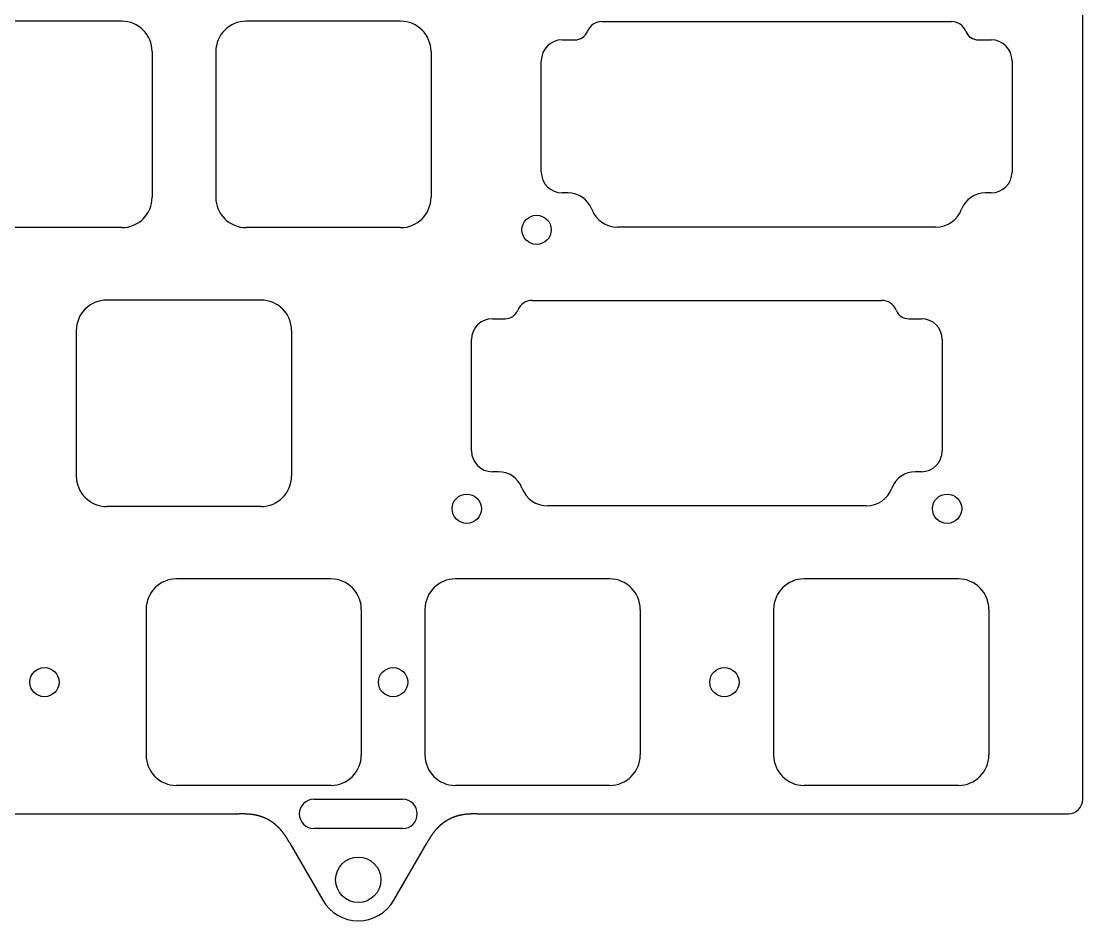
# Model space of a CAD drawing. Header units: millimetres. Extents: x -9 to 276, y -92 to 16.
# Drawn here: x 203.2 to 275.7, y -92.5 to -31 of the extents above; entities that cross this region are included whole.
import ezdxf

# ---------------------------------------------------------------- set-up
doc = ezdxf.new("R2010")
doc.units = ezdxf.units.MM
doc.layers.add('Edge.Cuts', color=53, linetype='CONTINUOUS', true_color=0xc8a339)

msp = doc.modelspace()

# ---------------------------------------------------------------- linework, layer by layer
at = {"layer": 'Edge.Cuts', "linetype": 'CONTINUOUS'}
for p, q in [((275.7, -84.2), (275.7, 8)), ((210.0625, -31.05), (199.5125, -31.05)), ((229.1125, -31.05), (218.5625, -31.05)), ((212.1375, -33.125), (212.1375, -43.075)), ((216.4875, -33.125), (216.4875, -43.075)), ((231.1875, -33.125), (231.1875, -43.075)), ((210.0625, -45.15), (199.5125, -45.15)), ((229.1125, -45.15), (218.5625, -45.15)), ((219.5875, -50.1), (209.0375, -50.1)), ((206.9625, -52.175), (206.9625, -62.125)), ((221.6625, -52.175), (221.6625, -62.125)), ((219.5875, -64.2), (209.0375, -64.2)), ((223.187512, -84.2), (229.249987, -84.2)), ((48.621888, -85.2), (218.078111, -85.2)), ((218.111017, -85.200003), (218.078111, -85.2)), ((218.159048, -85.200038), (218.111017, -85.200003)), ((218.198783, -85.200126), (218.159048, -85.200038)), ((218.23404, -85.200269), (218.198783, -85.200126)), ((218.266374, -85.20047), (218.23404, -85.200269)), ((218.2966, -85.20073), (218.266374, -85.20047)), ((218.32521, -85.201049), (218.2966, -85.20073)), ((218.352526, -85.201427), (218.32521, -85.201049)), ((218.378777, -85.201866), (218.352526, -85.201427)), ((218.404127, -85.202365), (218.378777, -85.201866)), ((218.428705, -85.202926), (218.404127, -85.202365)), ((218.452609, -85.203547), (218.428705, -85.202926)), ((218.475919, -85.20423), (218.452609, -85.203547)), ((218.498699, -85.204974), (218.475919, -85.20423)), ((218.521003, -85.20578), (218.498699, -85.204974)), ((218.542877, -85.206648), (218.521003, -85.20578)), ((218.564358, -85.207578), (218.542877, -85.206648)), ((218.585479, -85.20857), (218.564358, -85.207578)), ((218.60627, -85.209625), (218.585479, -85.20857)), ((218.626755, -85.210742), (218.60627, -85.209625)), ((218.646956, -85.211922), (218.626755, -85.210742)), ((218.666893, -85.213165), (218.646956, -85.211922)), ((218.686583, -85.214471), (218.666893, -85.213165)), ((218.706042, -85.21584), (218.686583, -85.214471)), ((218.725284, -85.217273), (218.706042, -85.21584)), ((218.744321, -85.218769), (218.725284, -85.217273)), ((218.763165, -85.220329), (218.744321, -85.218769)), ((218.781827, -85.221952), (218.763165, -85.220329)), ((218.800315, -85.22364), (218.781827, -85.221952)), ((218.81864, -85.225392), (218.800315, -85.22364)), ((218.83681, -85.227208), (218.81864, -85.225392)), ((218.854831, -85.229088), (218.83681, -85.227208)), ((218.87271, -85.231033), (218.854831, -85.229088)), ((218.890455, -85.233043), (218.87271, -85.231033)), ((218.908071, -85.235118), (218.890455, -85.233043)), ((218.925564, -85.237258), (218.908071, -85.235118)), ((218.94294, -85.239463), (218.925564, -85.237258)), ((218.960202, -85.241733), (218.94294, -85.239463)), ((218.977356, -85.244069), (218.960202, -85.241733)), ((218.994406, -85.246471), (218.977356, -85.244069)), ((219.011357, -85.248938), (218.994406, -85.246471)), ((219.028211, -85.251472), (219.011357, -85.248938)), ((219.044973, -85.254072), (219.028211, -85.251472)), ((219.061646, -85.256738), (219.044973, -85.254072)), ((219.078234, -85.259471), (219.061646, -85.256738)), ((219.094739, -85.26227), (219.078234, -85.259471)), ((219.111164, -85.265137), (219.094739, -85.26227)), ((219.127513, -85.268071), (219.111164, -85.265137)), ((219.143788, -85.271072), (219.127513, -85.268071)), ((219.159992, -85.27414), (219.143788, -85.271072)), ((219.176126, -85.277276), (219.159992, -85.27414)), ((219.192194, -85.28048), (219.176126, -85.277276)), ((219.208197, -85.283753), (219.192194, -85.28048)), ((219.224138, -85.287093), (219.208197, -85.283753)), ((219.240019, -85.290503), (219.224138, -85.287093)), ((219.255841, -85.29398), (219.240019, -85.290503)), ((219.271607, -85.297527), (219.255841, -85.29398)), ((219.287319, -85.301143), (219.271607, -85.297527)), ((219.302977, -85.304829), (219.287319, -85.301143)), ((219.318584, -85.308584), (219.302977, -85.304829)), ((219.334142, -85.312409), (219.318584, -85.308584)), ((219.349652, -85.316304), (219.334142, -85.312409)), ((219.365115, -85.32027), (219.349652, -85.316304)), ((219.380534, -85.324306), (219.365115, -85.32027)), ((219.395908, -85.328413), (219.380534, -85.324306)), ((219.411241, -85.332591), (219.395908, -85.328413)), ((219.426532, -85.33684), (219.411241, -85.332591)), ((219.441784, -85.341161), (219.426532, -85.33684)), ((219.456997, -85.345554), (219.441784, -85.341161)), ((219.472174, -85.350019), (219.456997, -85.345554)), ((219.487314, -85.354557), (219.472174, -85.350019)), ((219.502419, -85.359167), (219.487314, -85.354557)), ((219.51749, -85.36385), (219.502419, -85.359167)), ((219.518144, -85.364055), (219.51749, -85.36385)), ((219.525681, -85.36643), (219.518144, -85.364055)), ((219.53321, -85.368824), (219.525681, -85.36643)), ((219.540731, -85.371236), (219.53321, -85.368824)), ((219.548244, -85.373666), (219.540731, -85.371236)), ((219.555749, -85.376115), (219.548244, -85.373666)), ((219.563246, -85.378583), (219.555749, -85.376115)), ((219.570736, -85.381069), (219.563246, -85.378583)), ((219.578217, -85.383573), (219.570736, -85.381069)), ((219.58569, -85.386095), (219.578217, -85.383573)), ((219.593155, -85.388636), (219.58569, -85.386095)), ((219.600612, -85.391196), (219.593155, -85.388636)), ((219.60806, -85.393773), (219.600612, -85.391196)), ((219.615501, -85.396369), (219.60806, -85.393773)), ((219.622933, -85.398984), (219.615501, -85.396369)), ((219.630358, -85.401617), (219.622933, -85.398984)), ((219.637774, -85.404268), (219.630358, -85.401617)), ((219.645182, -85.406937), (219.637774, -85.404268)), ((219.652581, -85.409624), (219.645182, -85.406937)), ((219.659972, -85.41233), (219.652581, -85.409624)), ((219.667355, -85.415054), (219.659972, -85.41233)), ((219.67473, -85.417797), (219.667355, -85.415054)), ((219.682096, -85.420557), (219.67473, -85.417797)), ((219.689454, -85.423336), (219.682096, -85.420557)), ((219.696803, -85.426133), (219.689454, -85.423336)), ((219.704144, -85.428948), (219.696803, -85.426133)), ((219.711477, -85.431781), (219.704144, -85.428948)), ((219.718801, -85.434633), (219.711477, -85.431781)), ((219.726116, -85.437503), (219.718801, -85.434633)), ((219.733423, -85.44039), (219.726116, -85.437503)), ((219.740722, -85.443296), (219.733423, -85.44039)), ((219.748012, -85.44622), (219.740722, -85.443296)), ((219.755293, -85.449162), (219.748012, -85.44622)), ((219.762565, -85.452123), (219.755293, -85.449162)), ((219.769829, -85.455101), (219.762565, -85.452123)), ((219.777085, -85.458097), (219.769829, -85.455101)), ((219.784331, -85.461111), (219.777085, -85.458097)), ((219.791569, -85.464144), (219.784331, -85.461111)), ((219.798798, -85.467194), (219.791569, -85.464144)), ((219.806018, -85.470263), (219.798798, -85.467194)), ((219.81323, -85.473349), (219.806018, -85.470263)), ((219.820433, -85.476453), (219.81323, -85.473349)), ((219.827626, -85.479576), (219.820433, -85.476453)), ((219.834812, -85.482716), (219.827626, -85.479576)), ((219.841988, -85.485874), (219.834812, -85.482716)), ((219.849155, -85.48905), (219.841988, -85.485874)), ((219.856313, -85.492244), (219.849155, -85.48905)), ((219.863462, -85.495456), (219.856313, -85.492244)), ((219.870602, -85.498686), (219.863462, -85.495456)), ((219.877734, -85.501934), (219.870602, -85.498686)), ((219.884856, -85.5052), (219.877734, -85.501934)), ((219.891969, -85.508483), (219.884856, -85.5052)), ((219.899073, -85.511784), (219.891969, -85.508483)), ((219.906168, -85.515103), (219.899073, -85.511784)), ((219.913254, -85.51844), (219.906168, -85.515103)), ((219.920331, -85.521795), (219.913254, -85.51844)), ((219.927398, -85.525167), (219.920331, -85.521795)), ((219.934456, -85.528558), (219.927398, -85.525167)), ((219.941505, -85.531966), (219.934456, -85.528558)), ((219.948545, -85.535391), (219.941505, -85.531966)), ((219.955575, -85.538835), (219.948545, -85.535391)), ((219.962597, -85.542296), (219.955575, -85.538835)), ((219.969608, -85.545775), (219.962597, -85.542296)), ((219.976611, -85.549271), (219.969608, -85.545775)), ((219.983604, -85.552786), (219.976611, -85.549271)), ((232.465453, -85.547005), (232.458451, -85.550509)), ((232.472465, -85.543519), (232.465453, -85.547005)), ((232.479486, -85.54005), (232.472465, -85.543519)), ((232.486517, -85.536599), (232.479486, -85.54005)), ((232.493557, -85.533166), (232.486517, -85.536599)), ((232.500607, -85.529751), (232.493557, -85.533166)), ((232.507666, -85.526353), (232.500607, -85.529751)), ((232.514734, -85.522973), (232.507666, -85.526353)), ((232.521811, -85.51961), (232.514734, -85.522973)), ((232.528898, -85.516265), (232.521811, -85.51961)), ((232.535995, -85.512938), (232.528898, -85.516265)), ((232.5431, -85.509629), (232.535995, -85.512938)), ((232.550214, -85.506338), (232.5431, -85.509629)), ((232.557338, -85.503064), (232.550214, -85.506338)), ((232.564471, -85.499808), (232.557338, -85.503064)), ((232.571613, -85.49657), (232.564471, -85.499808)), ((232.578765, -85.49335), (232.571613, -85.49657)), ((232.585925, -85.490148), (232.578765, -85.49335)), ((232.593094, -85.486963), (232.585925, -85.490148)), ((232.600273, -85.483796), (232.593094, -85.486963)), ((232.60746, -85.480648), (232.600273, -85.483796)), ((232.614657, -85.477517), (232.60746, -85.480648)), ((232.621862, -85.474404), (232.614657, -85.477517)), ((232.629077, -85.471309), (232.621862, -85.474404)), ((232.6363, -85.468231), (232.629077, -85.471309)), ((232.643532, -85.465172), (232.6363, -85.468231)), ((232.650773, -85.462131), (232.643532, -85.465172)), ((232.658023, -85.459108), (232.650773, -85.462131)), ((232.665282, -85.456103), (232.658023, -85.459108)), ((232.67255, -85.453115), (232.665282, -85.456103)), ((232.679826, -85.450146), (232.67255, -85.453115)), ((232.687111, -85.447195), (232.679826, -85.450146)), ((232.694405, -85.444262), (232.687111, -85.447195)), ((232.701708, -85.441347), (232.694405, -85.444262)), ((232.709019, -85.43845), (232.701708, -85.441347)), ((232.716339, -85.435571), (232.709019, -85.43845)), ((232.723668, -85.43271), (232.716339, -85.435571)), ((232.731005, -85.429867), (232.723668, -85.43271)), ((232.73835, -85.427042), (232.731005, -85.429867)), ((232.745705, -85.424236), (232.73835, -85.427042)), ((232.753068, -85.421448), (232.745705, -85.424236)), ((232.760439, -85.418677), (232.753068, -85.421448)), ((232.767819, -85.415925), (232.760439, -85.418677)), ((232.775207, -85.413192), (232.767819, -85.415925)), ((232.782604, -85.410476), (232.775207, -85.413192)), ((232.796086, -85.405581), (232.782604, -85.410476)), ((232.809551, -85.400763), (232.796086, -85.405581)), ((232.823, -85.396021), (232.809551, -85.400763)), ((232.836433, -85.391354), (232.823, -85.396021)), ((232.84985, -85.386762), (232.836433, -85.391354)), ((232.863251, -85.382244), (232.84985, -85.386762)), ((232.876635, -85.377799), (232.863251, -85.382244)), ((232.890002, -85.373427), (232.876635, -85.377799)), ((232.903354, -85.369127), (232.890002, -85.373427)), ((232.916688, -85.364899), (232.903354, -85.369127)), ((232.930006, -85.360742), (232.916688, -85.364899)), ((232.943308, -85.356656), (232.930006, -85.360742)), ((232.956593, -85.352639), (232.943308, -85.356656)), ((232.969861, -85.348692), (232.956593, -85.352639)), ((232.983112, -85.344813), (232.969861, -85.348692)), ((232.996346, -85.341002), (232.983112, -85.344813)), ((233.009564, -85.337259), (232.996346, -85.341002)), ((233.022764, -85.333583), (233.009564, -85.337259)), ((233.035948, -85.329973), (233.022764, -85.333583)), ((233.049114, -85.326428), (233.035948, -85.329973)), ((233.062263, -85.322949), (233.049114, -85.326428)), ((233.075396, -85.319534), (233.062263, -85.322949)), ((233.088511, -85.316182), (233.075396, -85.319534)), ((233.101608, -85.312894), (233.088511, -85.316182)), ((233.114689, -85.309669), (233.101608, -85.312894)), ((233.127752, -85.306506), (233.114689, -85.309669)), ((233.140797, -85.303404), (233.127752, -85.306506)), ((233.153825, -85.300363), (233.140797, -85.303404)), ((233.166836, -85.297382), (233.153825, -85.300363)), ((233.179829, -85.294461), (233.166836, -85.297382)), ((233.192804, -85.291598), (233.179829, -85.294461)), ((233.205762, -85.288795), (233.192804, -85.291598)), ((233.218702, -85.286049), (233.205762, -85.288795)), ((233.231624, -85.28336), (233.218702, -85.286049)), ((233.244528, -85.280728), (233.231624, -85.28336)), ((233.257415, -85.278151), (233.244528, -85.280728)), ((233.270283, -85.27563), (233.257415, -85.278151)), ((233.283133, -85.273164), (233.270283, -85.27563)), ((233.295966, -85.270753), (233.283133, -85.273164)), ((233.30878, -85.268394), (233.295966, -85.270753)), ((233.321576, -85.266089), (233.30878, -85.268394)), ((233.334354, -85.263836), (233.321576, -85.266089)), ((233.347114, -85.261635), (233.334354, -85.263836)), ((233.359855, -85.259485), (233.347114, -85.261635)), ((233.372578, -85.257386), (233.359855, -85.259485)), ((233.385283, -85.255337), (233.372578, -85.257386)), ((233.397969, -85.253337), (233.385283, -85.255337)), ((233.410637, -85.251386), (233.397969, -85.253337)), ((233.423286, -85.249483), (233.410637, -85.251386)), ((233.435916, -85.247627), (233.423286, -85.249483)), ((233.448528, -85.245819), (233.435916, -85.247627)), ((233.461121, -85.244057), (233.448528, -85.245819)), ((233.473695, -85.242341), (233.461121, -85.244057)), ((233.48625, -85.240669), (233.473695, -85.242341)), ((233.498786, -85.239043), (233.48625, -85.240669)), ((233.511304, -85.23746), (233.498786, -85.239043)), ((233.523802, -85.235921), (233.511304, -85.23746)), ((233.536282, -85.234424), (233.523802, -85.235921)), ((233.548742, -85.23297), (233.536282, -85.234424)), ((233.561183, -85.231557), (233.548742, -85.23297)), ((233.573605, -85.230185), (233.561183, -85.231557)), ((233.586008, -85.228854), (233.573605, -85.230185)), ((233.598392, -85.227562), (233.586008, -85.228854)), ((233.610756, -85.22631), (233.598392, -85.227562)), ((233.6231, -85.225095), (233.610756, -85.22631)), ((233.635426, -85.223919), (233.6231, -85.225095)), ((233.647731, -85.22278), (233.635426, -85.223919)), ((233.660017, -85.221678), (233.647731, -85.22278)), ((233.672284, -85.220612), (233.660017, -85.221678)), ((233.684531, -85.219582), (233.672284, -85.220612)), ((233.696758, -85.218586), (233.684531, -85.219582)), ((233.708965, -85.217625), (233.696758, -85.218586)), ((233.721152, -85.216698), (233.708965, -85.217625)), ((233.73332, -85.215804), (233.721152, -85.216698)), ((233.745468, -85.214942), (233.73332, -85.215804)), ((233.757595, -85.214112), (233.745468, -85.214942)), ((233.769703, -85.213313), (233.757595, -85.214112)), ((233.78179, -85.212545), (233.769703, -85.213313)), ((233.793858, -85.211808), (233.78179, -85.212545)), ((233.805905, -85.211099), (233.793858, -85.211808)), ((233.817932, -85.21042), (233.805905, -85.211099)), ((233.829939, -85.209769), (233.817932, -85.21042)), ((233.841925, -85.209146), (233.829939, -85.209769)), ((233.853891, -85.208549), (233.841925, -85.209146)), ((233.865836, -85.20798), (233.853891, -85.208549)), ((233.877761, -85.207436), (233.865836, -85.20798)), ((233.889665, -85.206917), (233.877761, -85.207436)), ((233.901549, -85.206423), (233.889665, -85.206917)), ((233.913412, -85.205953), (233.901549, -85.206423)), ((233.925254, -85.205507), (233.913412, -85.205953)), ((233.937076, -85.205084), (233.925254, -85.205507)), ((233.948876, -85.204683), (233.937076, -85.205084)), ((233.960656, -85.204303), (233.948876, -85.204683)), ((233.972415, -85.203945), (233.960656, -85.204303)), ((233.99587, -85.203289), (233.972415, -85.203945)), ((234.01924, -85.20271), (233.99587, -85.203289)), ((234.042526, -85.202203), (234.01924, -85.20271)), ((234.065726, -85.201764), (234.042526, -85.202203)), ((234.088841, -85.201387), (234.065726, -85.201764)), ((234.11187, -85.201069), (234.088841, -85.201387)), ((234.134812, -85.200803), (234.11187, -85.201069)), ((234.157667, -85.200585), (234.134812, -85.200803)), ((234.180436, -85.200411), (234.157667, -85.200585)), ((234.203116, -85.200275), (234.180436, -85.200411)), ((234.225708, -85.200173), (234.203116, -85.200275)), ((234.248212, -85.2001), (234.225708, -85.200173)), ((234.270627, -85.200051), (234.248212, -85.2001)), ((234.315188, -85.200006), (234.270627, -85.200051)), ((234.359388, -85.2), (234.315188, -85.200006)), ((234.359388, -85.2), (274.7, -85.2)), ((219.990588, -85.556317), (219.983604, -85.552786)), ((219.997562, -85.559867), (219.990588, -85.556317)), ((220.004527, -85.563434), (219.997562, -85.559867)), ((220.011482, -85.567019), (220.004527, -85.563434)), ((220.018428, -85.570621), (220.011482, -85.567019)), ((220.025364, -85.574241), (220.018428, -85.570621)), ((220.032291, -85.577879), (220.025364, -85.574241)), ((220.039208, -85.581534), (220.032291, -85.577879)), ((220.046116, -85.585206), (220.039208, -85.581534)), ((220.053014, -85.588897), (220.046116, -85.585206)), ((220.059902, -85.592604), (220.053014, -85.588897)), ((220.066781, -85.596329), (220.059902, -85.592604)), ((220.07365, -85.600072), (220.066781, -85.596329)), ((220.080509, -85.603832), (220.07365, -85.600072)), ((220.087359, -85.60761), (220.080509, -85.603832)), ((220.094198, -85.611405), (220.087359, -85.60761)), ((220.101028, -85.615218), (220.094198, -85.611405)), ((220.107848, -85.619048), (220.101028, -85.615218)), ((220.114659, -85.622895), (220.107848, -85.619048)), ((220.121459, -85.62676), (220.114659, -85.622895)), ((220.12825, -85.630642), (220.121459, -85.62676)), ((220.13503, -85.634542), (220.12825, -85.630642)), ((220.141801, -85.638459), (220.13503, -85.634542)), ((220.148562, -85.642393), (220.141801, -85.638459)), ((220.155313, -85.646344), (220.148562, -85.642393)), ((220.162053, -85.650313), (220.155313, -85.646344)), ((220.168784, -85.654299), (220.162053, -85.650313)), ((220.175505, -85.658303), (220.168784, -85.654299)), ((220.182215, -85.662324), (220.175505, -85.658303)), ((220.188916, -85.666362), (220.182215, -85.662324)), ((220.195606, -85.670417), (220.188916, -85.666362)), ((220.202287, -85.67449), (220.195606, -85.670417)), ((220.208957, -85.678579), (220.202287, -85.67449)), ((220.215616, -85.682686), (220.208957, -85.678579)), ((220.222266, -85.68681), (220.215616, -85.682686)), ((220.228905, -85.690952), (220.222266, -85.68681)), ((220.235534, -85.69511), (220.228905, -85.690952)), ((220.242153, -85.699286), (220.235534, -85.69511)), ((220.248762, -85.703479), (220.242153, -85.699286)), ((220.25536, -85.707688), (220.248762, -85.703479)), ((220.261948, -85.711915), (220.25536, -85.707688)), ((220.268525, -85.71616), (220.261948, -85.711915)), ((220.275092, -85.720421), (220.268525, -85.71616)), ((220.281648, -85.724699), (220.275092, -85.720421)), ((220.288194, -85.728994), (220.281648, -85.724699)), ((220.29473, -85.733307), (220.288194, -85.728994)), ((220.301255, -85.737636), (220.29473, -85.733307)), ((220.307769, -85.741982), (220.301255, -85.737636)), ((220.314273, -85.746346), (220.307769, -85.741982)), ((220.320767, -85.750726), (220.314273, -85.746346)), ((220.327249, -85.755123), (220.320767, -85.750726)), ((220.333722, -85.759538), (220.327249, -85.755123)), ((220.340183, -85.763969), (220.333722, -85.759538)), ((220.346634, -85.768417), (220.340183, -85.763969)), ((220.353074, -85.772882), (220.346634, -85.768417)), ((220.359503, -85.777364), (220.353074, -85.772882)), ((220.365922, -85.781863), (220.359503, -85.777364)), ((220.372329, -85.786379), (220.365922, -85.781863)), ((220.378726, -85.790911), (220.372329, -85.786379)), ((220.385113, -85.795461), (220.378726, -85.790911)), ((220.391488, -85.800027), (220.385113, -85.795461)), ((220.397852, -85.80461), (220.391488, -85.800027)), ((220.404206, -85.80921), (220.397852, -85.80461)), ((220.410548, -85.813826), (220.404206, -85.80921)), ((220.41688, -85.81846), (220.410548, -85.813826)), ((220.423201, -85.82311), (220.41688, -85.81846)), ((220.42951, -85.827777), (220.423201, -85.82311)), ((220.435809, -85.83246), (220.42951, -85.827777)), ((220.442097, -85.837161), (220.435809, -85.83246)), ((220.448373, -85.841878), (220.442097, -85.837161)), ((220.454639, -85.846611), (220.448373, -85.841878)), ((220.460893, -85.851362), (220.454639, -85.846611)), ((220.467136, -85.856129), (220.460893, -85.851362)), ((220.473368, -85.860913), (220.467136, -85.856129)), ((220.479589, -85.865713), (220.473368, -85.860913)), ((220.485799, -85.87053), (220.479589, -85.865713)), ((220.491997, -85.875363), (220.485799, -85.87053)), ((220.498184, -85.880213), (220.491997, -85.875363)), ((220.50436, -85.88508), (220.498184, -85.880213)), ((220.510525, -85.889963), (220.50436, -85.88508)), ((220.516678, -85.894863), (220.510525, -85.889963)), ((220.52282, -85.899779), (220.516678, -85.894863)), ((220.52895, -85.904712), (220.52282, -85.899779)), ((220.535069, -85.909662), (220.52895, -85.904712)), ((220.541177, -85.914627), (220.535069, -85.909662)), ((220.547273, -85.91961), (220.541177, -85.914627)), ((220.553358, -85.924608), (220.547273, -85.91961)), ((220.559431, -85.929623), (220.553358, -85.924608)), ((220.565493, -85.934655), (220.559431, -85.929623)), ((220.571543, -85.939703), (220.565493, -85.934655)), ((220.582523, -85.948931), (220.571543, -85.939703)), ((220.593428, -85.958183), (220.582523, -85.948931)), ((220.60426, -85.96746), (220.593428, -85.958183)), ((220.615018, -85.97676), (220.60426, -85.96746)), ((220.625703, -85.986083), (220.615018, -85.97676)), ((220.636316, -85.995429), (220.625703, -85.986083)), ((220.646858, -86.004797), (220.636316, -85.995429)), ((220.657328, -86.014188), (220.646858, -86.004797)), ((220.667727, -86.023601), (220.657328, -86.014188)), ((220.678056, -86.033035), (220.667727, -86.023601)), ((220.688315, -86.04249), (220.678056, -86.033035)), ((220.698505, -86.051967), (220.688315, -86.04249)), ((220.708625, -86.061463), (220.698505, -86.051967)), ((220.718678, -86.07098), (220.708625, -86.061463)), ((220.728663, -86.080516), (220.718678, -86.07098)), ((220.73858, -86.090072), (220.728663, -86.080516)), ((220.74843, -86.099647), (220.73858, -86.090072)), ((220.758214, -86.109241), (220.74843, -86.099647)), ((220.767933, -86.118853), (220.758214, -86.109241)), ((220.777586, -86.128484), (220.767933, -86.118853)), ((220.787174, -86.138131), (220.777586, -86.128484)), ((220.796697, -86.147797), (220.787174, -86.138131)), ((220.806157, -86.157479), (220.796697, -86.147797)), ((220.815553, -86.167178), (220.806157, -86.157479)), ((220.824887, -86.176893), (220.815553, -86.167178)), ((220.834158, -86.186624), (220.824887, -86.176893)), ((220.843367, -86.196371), (220.834158, -86.186624)), ((220.852514, -86.206133), (220.843367, -86.196371)), ((220.861601, -86.21591), (220.852514, -86.206133)), ((220.870628, -86.225702), (220.861601, -86.21591)), ((220.879594, -86.235508), (220.870628, -86.225702)), ((220.888501, -86.245328), (220.879594, -86.235508)), ((220.897349, -86.255161), (220.888501, -86.245328)), ((220.906139, -86.265007), (220.897349, -86.255161)), ((220.914871, -86.274867), (220.906139, -86.265007)), ((220.923545, -86.284739), (220.914871, -86.274867)), ((229.249987, -86.2), (223.187512, -86.2)), ((231.532861, -86.263194), (231.522025, -86.275418)), ((231.543724, -86.251059), (231.532861, -86.263194)), ((231.554617, -86.239011), (231.543724, -86.251059)), ((231.56554, -86.227047), (231.554617, -86.239011)), ((231.576495, -86.215167), (231.56554, -86.227047)), ((231.587482, -86.203368), (231.576495, -86.215167)), ((231.598503, -86.19165), (231.587482, -86.203368)), ((231.609559, -86.180011), (231.598503, -86.19165)), ((231.620651, -86.16845), (231.609559, -86.180011)), ((231.631779, -86.156966), (231.620651, -86.16845)), ((231.642945, -86.145557), (231.631779, -86.156966)), ((231.654149, -86.134222), (231.642945, -86.145557)), ((231.665393, -86.122961), (231.654149, -86.134222)), ((231.676678, -86.111772), (231.665393, -86.122961)), ((231.688004, -86.100653), (231.676678, -86.111772)), ((231.699372, -86.089605), (231.688004, -86.100653)), ((231.710783, -86.078627), (231.699372, -86.089605)), ((231.722238, -86.067716), (231.710783, -86.078627)), ((231.733738, -86.056873), (231.722238, -86.067716)), ((231.745283, -86.046097), (231.733738, -86.056873)), ((231.756874, -86.035386), (231.745283, -86.046097)), ((231.757376, -86.034924), (231.756874, -86.035386)), ((231.763202, -86.029584), (231.757376, -86.034924)), ((231.769039, -86.024261), (231.763202, -86.029584)), ((231.774889, -86.018953), (231.769039, -86.024261)), ((231.78075, -86.013662), (231.774889, -86.018953)), ((231.786624, -86.008387), (231.78075, -86.013662)), ((231.792509, -86.003128), (231.786624, -86.008387)), ((231.798407, -85.997885), (231.792509, -86.003128)), ((231.804316, -85.992658), (231.798407, -85.997885)), ((231.810237, -85.987447), (231.804316, -85.992658)), ((231.81617, -85.982253), (231.810237, -85.987447)), ((231.822115, -85.977075), (231.81617, -85.982253)), ((231.828072, -85.971913), (231.822115, -85.977075)), ((231.834041, -85.966767), (231.828072, -85.971913)), ((231.840021, -85.961638), (231.834041, -85.966767)), ((231.846013, -85.956524), (231.840021, -85.961638)), ((231.852017, -85.951427), (231.846013, -85.956524)), ((231.858033, -85.946347), (231.852017, -85.951427)), ((231.86406, -85.941282), (231.858033, -85.946347)), ((231.870099, -85.936234), (231.86406, -85.941282)), ((231.87615, -85.931202), (231.870099, -85.936234)), ((231.882212, -85.926187), (231.87615, -85.931202)), ((231.888286, -85.921188), (231.882212, -85.926187)), ((231.894371, -85.916205), (231.888286, -85.921188)), ((231.900468, -85.911239), (231.894371, -85.916205)), ((231.906577, -85.906289), (231.900468, -85.911239)), ((231.912697, -85.901355), (231.906577, -85.906289)), ((231.918828, -85.896438), (231.912697, -85.901355)), ((231.924971, -85.891538), (231.918828, -85.896438)), ((231.931126, -85.886653), (231.924971, -85.891538)), ((231.937291, -85.881786), (231.931126, -85.886653)), ((231.943469, -85.876935), (231.937291, -85.881786)), ((231.949657, -85.8721), (231.943469, -85.876935)), ((231.955857, -85.867282), (231.949657, -85.8721)), ((231.962068, -85.86248), (231.955857, -85.867282)), ((231.968291, -85.857695), (231.962068, -85.86248)), ((231.974525, -85.852926), (231.968291, -85.857695)), ((231.98077, -85.848174), (231.974525, -85.852926)), ((231.987026, -85.843439), (231.98077, -85.848174)), ((231.993294, -85.83872), (231.987026, -85.843439)), ((231.999572, -85.834018), (231.993294, -85.83872)), ((232.005862, -85.829332), (231.999572, -85.834018)), ((232.012163, -85.824664), (232.005862, -85.829332)), ((232.018475, -85.820011), (232.012163, -85.824664)), ((232.024799, -85.815376), (232.018475, -85.820011)), ((232.031133, -85.810757), (232.024799, -85.815376)), ((232.037478, -85.806155), (232.031133, -85.810757)), ((232.043834, -85.801569), (232.037478, -85.806155)), ((232.050202, -85.797), (232.043834, -85.801569)), ((232.05658, -85.792448), (232.050202, -85.797)), ((232.062969, -85.787913), (232.05658, -85.792448)), ((232.069369, -85.783395), (232.062969, -85.787913)), ((232.07578, -85.778893), (232.069369, -85.783395)), ((232.082202, -85.774408), (232.07578, -85.778893)), ((232.088635, -85.76994), (232.082202, -85.774408)), ((232.095079, -85.765489), (232.088635, -85.76994)), ((232.101533, -85.761055), (232.095079, -85.765489)), ((232.107998, -85.756637), (232.101533, -85.761055)), ((232.114474, -85.752236), (232.107998, -85.756637)), ((232.120961, -85.747853), (232.114474, -85.752236)), ((232.127458, -85.743486), (232.120961, -85.747853)), ((232.133966, -85.739136), (232.127458, -85.743486)), ((232.140485, -85.734803), (232.133966, -85.739136)), ((232.147014, -85.730487), (232.140485, -85.734803)), ((232.153554, -85.726188), (232.147014, -85.730487)), ((232.160105, -85.721905), (232.153554, -85.726188)), ((232.166666, -85.71764), (232.160105, -85.721905)), ((232.173237, -85.713392), (232.166666, -85.71764)), ((232.17982, -85.709161), (232.173237, -85.713392)), ((232.186412, -85.704947), (232.17982, -85.709161)), ((232.193015, -85.70075), (232.186412, -85.704947)), ((232.199629, -85.69657), (232.193015, -85.70075)), ((232.206253, -85.692407), (232.199629, -85.69657)), ((232.212887, -85.688261), (232.206253, -85.692407)), ((232.219532, -85.684132), (232.212887, -85.688261)), ((232.226187, -85.680021), (232.219532, -85.684132)), ((232.232853, -85.675926), (232.226187, -85.680021)), ((232.239529, -85.671849), (232.232853, -85.675926)), ((232.246215, -85.667789), (232.239529, -85.671849)), ((232.252911, -85.663746), (232.246215, -85.667789)), ((232.259617, -85.65972), (232.252911, -85.663746)), ((232.266334, -85.655711), (232.259617, -85.65972)), ((232.273061, -85.65172), (232.266334, -85.655711)), ((232.279798, -85.647745), (232.273061, -85.65172)), ((232.286546, -85.643788), (232.279798, -85.647745)), ((232.293303, -85.639849), (232.286546, -85.643788)), ((232.30007, -85.635926), (232.293303, -85.639849)), ((232.306848, -85.632021), (232.30007, -85.635926)), ((232.313635, -85.628133), (232.306848, -85.632021)), ((232.320433, -85.624263), (232.313635, -85.628133)), ((232.32724, -85.62041), (232.320433, -85.624263)), ((232.334058, -85.616574), (232.32724, -85.62041)), ((232.340885, -85.612755), (232.334058, -85.616574)), ((232.347723, -85.608954), (232.340885, -85.612755)), ((232.35457, -85.60517), (232.347723, -85.608954)), ((232.361427, -85.601404), (232.35457, -85.60517)), ((232.368294, -85.597655), (232.361427, -85.601404)), ((232.375171, -85.593923), (232.368294, -85.597655)), ((232.382058, -85.590209), (232.375171, -85.593923)), ((232.388954, -85.586512), (232.382058, -85.590209)), ((232.39586, -85.582833), (232.388954, -85.586512)), ((232.402776, -85.579172), (232.39586, -85.582833)), ((232.409702, -85.575527), (232.402776, -85.579172)), ((232.416637, -85.571901), (232.409702, -85.575527)), ((232.423582, -85.568291), (232.416637, -85.571901)), ((232.430537, -85.5647), (232.423582, -85.568291)), ((232.437501, -85.561126), (232.430537, -85.5647)), ((232.444475, -85.557569), (232.437501, -85.561126)), ((232.451458, -85.55403), (232.444475, -85.557569)), ((232.458451, -85.550509), (232.451458, -85.55403)), ((220.932162, -86.294623), (220.923545, -86.284739)), ((220.940723, -86.304518), (220.932162, -86.294623)), ((220.949228, -86.314426), (220.940723, -86.304518)), ((220.957677, -86.324344), (220.949228, -86.314426)), ((220.966072, -86.334273), (220.957677, -86.324344)), ((220.974412, -86.344213), (220.966072, -86.334273)), ((220.982698, -86.354163), (220.974412, -86.344213)), ((220.99093, -86.364122), (220.982698, -86.354163)), ((220.99911, -86.374091), (220.99093, -86.364122)), ((221.007237, -86.384069), (220.99911, -86.374091)), ((221.015312, -86.394055), (221.007237, -86.384069)), ((221.023335, -86.40405), (221.015312, -86.394055)), ((221.031308, -86.414053), (221.023335, -86.40405)), ((221.03923, -86.424063), (221.031308, -86.414053)), ((221.047102, -86.434081), (221.03923, -86.424063)), ((221.054924, -86.444106), (221.047102, -86.434081)), ((221.062698, -86.454137), (221.054924, -86.444106)), ((221.070423, -86.464175), (221.062698, -86.454137)), ((221.0781, -86.474219), (221.070423, -86.464175)), ((221.085729, -86.484268), (221.0781, -86.474219)), ((221.093311, -86.494322), (221.085729, -86.484268)), ((221.100847, -86.504381), (221.093311, -86.494322)), ((221.108337, -86.514445), (221.100847, -86.504381)), ((221.115781, -86.524513), (221.108337, -86.514445)), ((221.12318, -86.534585), (221.115781, -86.524513)), ((221.130534, -86.54466), (221.12318, -86.534585)), ((221.137845, -86.554739), (221.130534, -86.54466)), ((221.145112, -86.56482), (221.137845, -86.554739)), ((221.152335, -86.574904), (221.145112, -86.56482)), ((221.159517, -86.58499), (221.152335, -86.574904)), ((221.166656, -86.595077), (221.159517, -86.58499)), ((221.173753, -86.605166), (221.166656, -86.595077)), ((221.180809, -86.615256), (221.173753, -86.605166)), ((221.187825, -86.625347), (221.180809, -86.615256)), ((221.194801, -86.635439), (221.187825, -86.625347)), ((221.201737, -86.64553), (221.194801, -86.635439)), ((221.208634, -86.655621), (221.201737, -86.64553)), ((221.215492, -86.665711), (221.208634, -86.655621)), ((221.222312, -86.6758), (221.215492, -86.665711)), ((221.229095, -86.685888), (221.222312, -86.6758)), ((221.23584, -86.695974), (221.229095, -86.685888)), ((221.242549, -86.706058), (221.23584, -86.695974)), ((221.249222, -86.71614), (221.242549, -86.706058)), ((221.255859, -86.726219), (221.249222, -86.71614)), ((221.26246, -86.736295), (221.255859, -86.726219)), ((221.269028, -86.746368), (221.26246, -86.736295)), ((221.27556, -86.756436), (221.269028, -86.746368)), ((221.28206, -86.766501), (221.27556, -86.756436)), ((221.288526, -86.776561), (221.28206, -86.766501)), ((221.294959, -86.786616), (221.288526, -86.776561)), ((221.301361, -86.796667), (221.294959, -86.786616)), ((221.30773, -86.806711), (221.301361, -86.796667)), ((221.314068, -86.81675), (221.30773, -86.806711)), ((221.320376, -86.826783), (221.314068, -86.81675)), ((221.326654, -86.836809), (221.320376, -86.826783)), ((221.332901, -86.846828), (221.326654, -86.836809)), ((221.33912, -86.85684), (221.332901, -86.846828)), ((221.34531, -86.866844), (221.33912, -86.85684)), ((221.357605, -86.886828), (221.34531, -86.866844)), ((221.369792, -86.906778), (221.357605, -86.886828)), ((221.381873, -86.926691), (221.369792, -86.906778)), ((221.393854, -86.946563), (221.381873, -86.926691)), ((221.405737, -86.966393), (221.393854, -86.946563)), ((221.417528, -86.986177), (221.405737, -86.966393)), ((221.429229, -87.005913), (221.417528, -86.986177)), ((231.019741, -86.986536), (231.00516, -87.011153)), ((231.033727, -86.963068), (231.019741, -86.986536)), ((231.047233, -86.940554), (231.033727, -86.963068)), ((231.060341, -86.918849), (231.047233, -86.940554)), ((231.073115, -86.897844), (231.060341, -86.918849)), ((231.085605, -86.877453), (231.073115, -86.897844)), ((231.097851, -86.857608), (231.085605, -86.877453)), ((231.109886, -86.838252), (231.097851, -86.857608)), ((231.121736, -86.819339), (231.109886, -86.838252)), ((231.133424, -86.800829), (231.121736, -86.819339)), ((231.14497, -86.782691), (231.133424, -86.800829)), ((231.15639, -86.764895), (231.14497, -86.782691)), ((231.167699, -86.747417), (231.15639, -86.764895)), ((231.178909, -86.730235), (231.167699, -86.747417)), ((231.190032, -86.71333), (231.178909, -86.730235)), ((231.201077, -86.696686), (231.190032, -86.71333)), ((231.212053, -86.680287), (231.201077, -86.696686)), ((231.222968, -86.664119), (231.212053, -86.680287)), ((231.233829, -86.648172), (231.222968, -86.664119)), ((231.244644, -86.632433), (231.233829, -86.648172)), ((231.255417, -86.616894), (231.244644, -86.632433)), ((231.266154, -86.601544), (231.255417, -86.616894)), ((231.27686, -86.586376), (231.266154, -86.601544)), ((231.287539, -86.571382), (231.27686, -86.586376)), ((231.298197, -86.556555), (231.287539, -86.571382)), ((231.308836, -86.541888), (231.298197, -86.556555)), ((231.31946, -86.527377), (231.308836, -86.541888)), ((231.330073, -86.513014), (231.31946, -86.527377)), ((231.340678, -86.498795), (231.330073, -86.513014)), ((231.351278, -86.484715), (231.340678, -86.498795)), ((231.361875, -86.47077), (231.351278, -86.484715)), ((231.372473, -86.456956), (231.361875, -86.47077)), ((231.383073, -86.443268), (231.372473, -86.456956)), ((231.393678, -86.429703), (231.383073, -86.443268)), ((231.40429, -86.416257), (231.393678, -86.429703)), ((231.414911, -86.402928), (231.40429, -86.416257)), ((231.425544, -86.389711), (231.414911, -86.402928)), ((231.436189, -86.376605), (231.425544, -86.389711)), ((231.44685, -86.363606), (231.436189, -86.376605)), ((231.457527, -86.350712), (231.44685, -86.363606)), ((231.468222, -86.33792), (231.457527, -86.350712)), ((231.478937, -86.325228), (231.468222, -86.33792)), ((231.489674, -86.312634), (231.478937, -86.325228)), ((231.500433, -86.300136), (231.489674, -86.312634)), ((231.511216, -86.287731), (231.500433, -86.300136)), ((231.522025, -86.275418), (231.511216, -86.287731)), ((221.440845, -87.025598), (221.429229, -87.005913)), ((221.45238, -87.045228), (221.440845, -87.025598)), ((221.463838, -87.064802), (221.45238, -87.045228)), ((221.475222, -87.084317), (221.463838, -87.064802)), ((221.486537, -87.103769), (221.475222, -87.084317)), ((221.497787, -87.123156), (221.486537, -87.103769)), ((221.520106, -87.161725), (221.497787, -87.123156)), ((221.542212, -87.2), (221.520106, -87.161725)), ((221.542212, -87.2), (223.793879, -91.1)), ((228.643621, -91.1), (230.895287, -87.2)), ((230.911737, -87.171513), (230.895287, -87.2)), ((230.935784, -87.129933), (230.911737, -87.171513)), ((230.955728, -87.095565), (230.935784, -87.129933)), ((230.973481, -87.065102), (230.955728, -87.095565)), ((230.989822, -87.0372), (230.973481, -87.065102)), ((231.00516, -87.011153), (230.989822, -87.0372))]:
    msp.add_line(p, q, dxfattribs=at)
at = {"layer": 'Edge.Cuts', "linetype": 'Continuous'}
for p, q in [((242.86593, -31.0724), (266.72117, -31.0724)), ((240.14311, -32.32456), (241.00872, -32.32456)), ((268.57838, -32.32456), (269.44399, -32.32456)), ((238.71811, -41.35044), (238.71811, -33.74956)), ((270.86899, -33.74956), (270.86899, -41.35044)), ((240.54715, -42.77544), (240.14311, -42.77544)), ((269.44399, -42.77544), (269.03995, -42.77544)), ((265.66905, -45.11191), (243.91805, -45.11191)), ((238.10343, -50.1224), (261.95867, -50.1224)), ((235.38061, -51.37456), (236.24622, -51.37456)), ((263.81588, -51.37456), (264.68149, -51.37456)), ((233.95561, -60.40044), (233.95561, -52.79956)), ((266.10649, -52.79956), (266.10649, -60.40044)), ((235.78465, -61.82544), (235.38061, -61.82544)), ((264.68149, -61.82544), (264.27745, -61.82544)), ((260.90655, -64.16191), (239.15555, -64.16191)), ((224.35, -69.15), (213.799999, -69.15)), ((243.4, -69.15), (232.849999, -69.15)), ((267.2125, -69.15), (256.662499, -69.15)), ((211.725, -71.225), (211.725, -81.175001)), ((226.425, -71.225), (226.425, -81.175)), ((230.775, -71.225), (230.775, -81.175001)), ((245.475, -71.225), (245.475, -81.175)), ((254.5875, -71.225), (254.5875, -81.175001)), ((269.2875, -71.225), (269.2875, -81.175)), ((224.35, -83.25), (213.8, -83.25)), ((243.4, -83.25), (232.85, -83.25)), ((267.2125, -83.25), (256.6625, -83.25))]:
    msp.add_line(p, q, dxfattribs=at)
at = {"layer": 'Edge.Cuts'}
for centre, radius in [((238.39375, -45.3), 1), ((233.63125, -64.35), 1), ((266.43125, -64.35), 1), ((204.7875, -76.2), 1), ((228.6, -76.2), 1), ((251.221875, -76.2), 1), ((226.21875, -89.7), 1.55)]:
    msp.add_circle(centre, radius, dxfattribs=at)
for centre, radius, start, end in [((210.0625, -33.125), 2.075, 0, 90), ((218.5625, -33.125), 2.075, 90, 180), ((229.1125, -33.125), 2.075, 0, 90), ((242.86595, -32.1474), 1.075006, 90.00106597, 157.97610066), ((266.72115, -32.1474), 1.075, 22.02389934, 89.99893403), ((241.00872, -31.39615), 0.928411, 270, 337.97729805), ((268.57835, -31.3961), 0.92846, 202.02625676, 270.00185132), ((240.14311, -33.74956), 1.425, 90, 180), ((269.44399, -33.74956), 1.425, 0, 90), ((240.14311, -41.35044), 1.425, 180, 270), ((269.44395, -41.3504), 1.42504, 270.00160826, 359.99839174), ((210.0625, -43.075), 2.075, -90, 0), ((218.5625, -43.075), 2.075, -180, -90), ((229.1125, -43.075), 2.075, -90, 0), ((240.54716, -44.50037), 1.72493, 20.54597615, 90.00033216), ((269.03995, -44.5004), 1.724938, 90, 159.45340178), ((243.91806, -43.23696), 1.87495, 200.54592343, 269.99969441), ((265.66905, -43.237), 1.874943, 270, 339.45493501), ((209.0375, -52.175), 2.075, 90, 180), ((219.5875, -52.175), 2.075, 0, 90), ((238.10345, -51.1974), 1.075006, 90.00106597, 157.97610066), ((261.95865, -51.1974), 1.075, 22.02389934, 89.99893403), ((235.38061, -52.79956), 1.425, 90, 180), ((236.24622, -50.44615), 0.928411, 270, 337.97729805), ((263.81585, -50.4461), 0.92846, 202.02625676, 270.00185132), ((264.68149, -52.79956), 1.425, 0, 90), ((235.38061, -60.40044), 1.425, 180, 270), ((264.68145, -60.4004), 1.42504, 270.00160826, 359.99839174), ((209.0375, -62.125), 2.075, -180, -90), ((219.5875, -62.125), 2.075, -90, 0), ((235.78466, -63.55037), 1.72493, 20.54597615, 90.00033216), ((264.27745, -63.5504), 1.724938, 90, 159.45340178), ((239.15556, -62.28696), 1.87495, 200.54592343, 269.99969441), ((260.90655, -62.287), 1.874943, 270, 339.45493501), ((213.8, -71.225), 2.075, 90.00002761, 180), ((224.35, -71.225), 2.075, 0, 90), ((232.85, -71.225), 2.075, 90.00002761, 180), ((243.4, -71.225), 2.075, 0, 90), ((256.6625, -71.225), 2.075, 90.00002761, 180), ((267.2125, -71.225), 2.075, 0, 90), ((213.8, -81.175), 2.075, 180.00002761, 270), ((224.35, -81.175), 2.075, 270, 0), ((232.85, -81.175), 2.075, 180.00002761, 270), ((243.4, -81.175), 2.075, 270, 0), ((256.6625, -81.175), 2.075, 180.00002761, 270), ((267.2125, -81.175), 2.075, 270, 0), ((223.187512, -85.2), 1, -270, -90), ((229.249987, -85.2), 1, -90, 90), ((274.699999, -84.199999), 1.000001, -89.9999427, -0.0000573), ((226.21875, -89.7), 2.8, -149.99999866, -30.00000134)]:
    msp.add_arc(centre, radius, start, end, dxfattribs=at)

doc.saveas('drawing.dxf')
